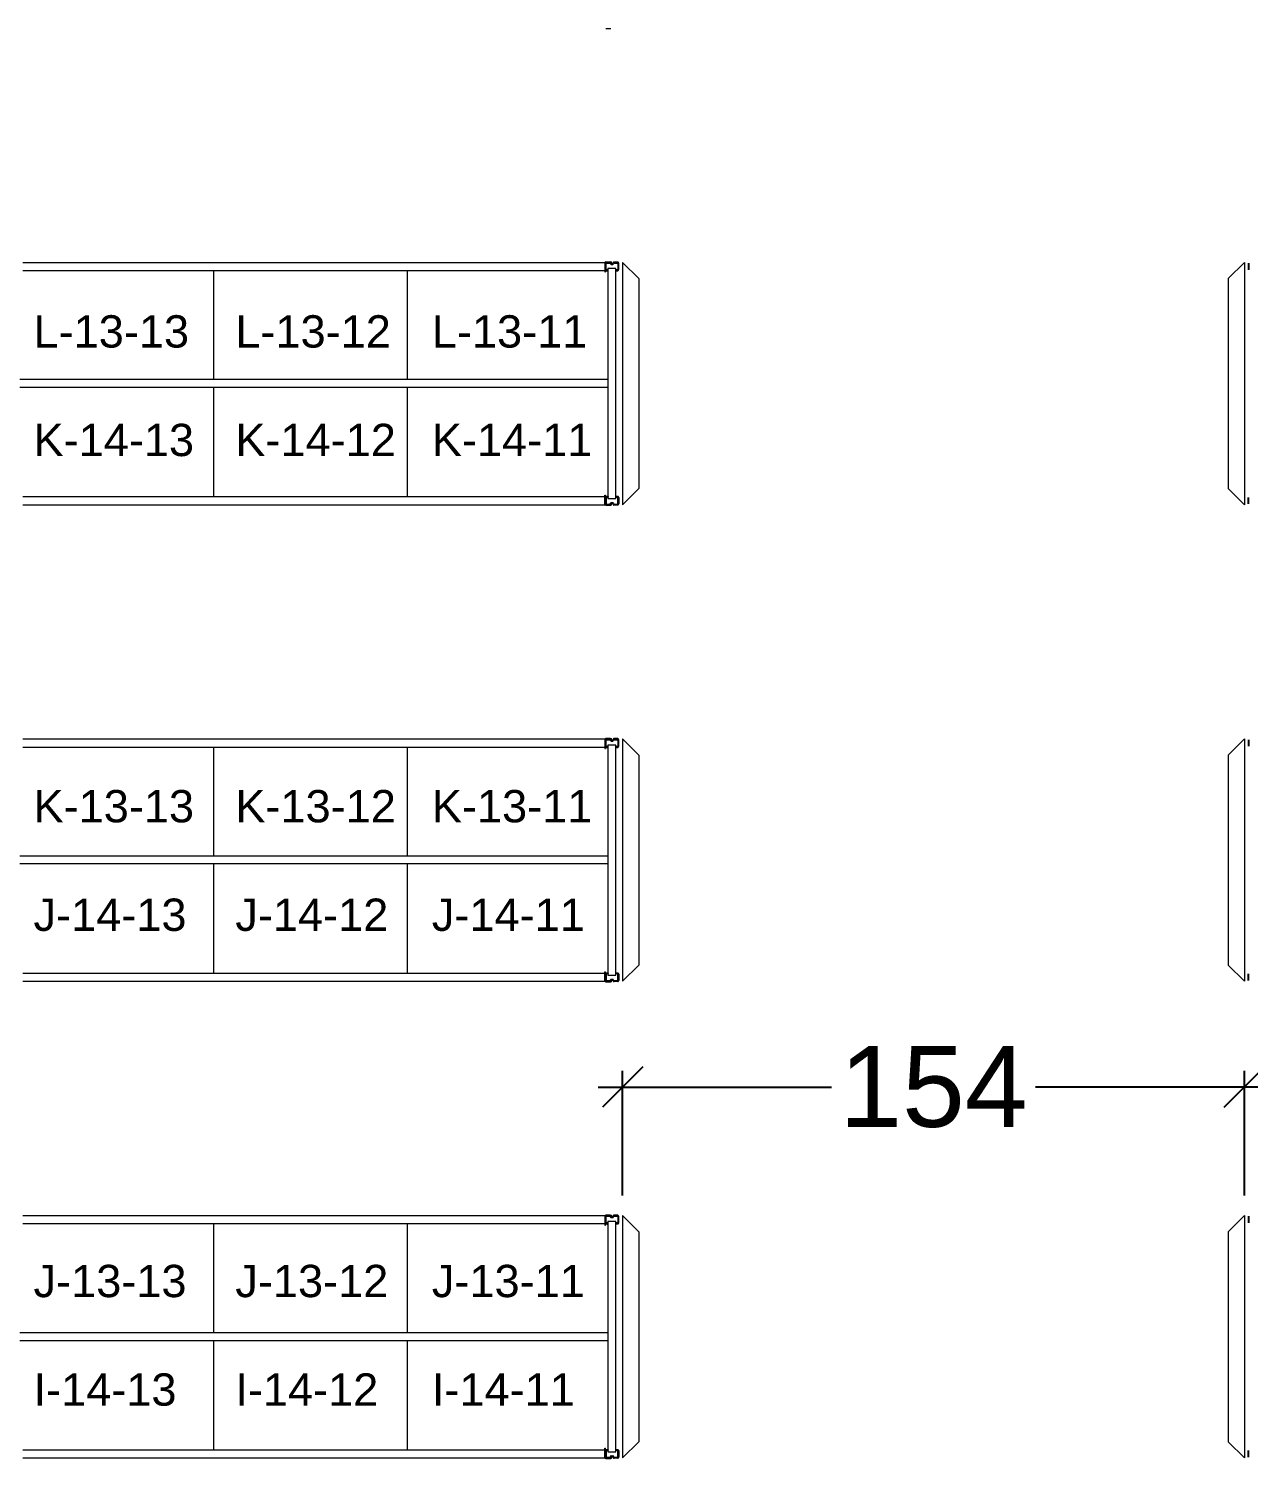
# Model space of a CAD drawing. Header units: inches. Extents: x 2743 to 10591, y -1604 to 5792.
# Drawn here: x 3717.7 to 4019.8, y 4339.9 to 4693.9 of the extents above; entities that cross this region are included whole.
import ezdxf

# ---------------------------------------------------------------- set-up
doc = ezdxf.new("R2010")
doc.units = ezdxf.units.IN
doc.header["$LTSCALE"] = 0.1875
doc.header["$MEASUREMENT"] = 0
doc.header["$PDMODE"] = 3
doc.header["$PDSIZE"] = 1.5
for name, color, linetype, lineweight in [('22 Dimension', 7, 'Continuous', 5), ('32 Echelle', 160, 'Continuous', 15), ('33 Poutre', 30, 'Continuous', 15), ('37 Protection', 1, 'Continuous', 15)]:
    doc.layers.add(name, color=color, linetype=linetype, lineweight=lineweight)
doc.styles.add('arial', font='')
doc.styles.add('NOTE_GROS', font='', dxfattribs={"height": 20})
doc.styles.get('arial').set_extended_font_data('Arial')
doc.styles.get('NOTE_GROS').set_extended_font_data('SansSerif')
doc.dimstyles.new('Inch-Fraction-GROS', dxfattribs={"dimtxt": 20, "dimasz": 10, "dimexe": 4, "dimexo": 5, "dimgap": 1, "dimtad": 0, "dimtih": 1, "dimtoh": 1, "dimdec": 4, "dimzin": 0, "dimdsep": 46, "dimlunit": 5, "dimtxsty": 'NOTE_GROS', "dimblk": 'OBLIQUE', "dimcen": 0, "dimdle": 6, "dimadec": 1, "dimazin": 2, "dimtfac": 0.5, "dimtdec": 4, "dimtofl": 0, "dimtmove": 0, "dimatfit": 3, "dimfxl": 1, "dimtfillclr": 1, "dimfrac": 1, "dimtolj": 1, "dimtzin": 0, "dimarcsym": 0})

# ---------------------------------------------------------------- blocks, each defined once
blk = doc.blocks.new('_Oblique')
at = {"color": 0, "linetype": 'ByBlock', "lineweight": -2}
blk.add_line((-0.5, -0.5), (0.5, 0.5), dxfattribs=at)
blk = doc.blocks.new('*D116')
at = {"layer": '22 Dimension', "color": 0, "lineweight": -2, "transparency": 16777216}
for p, q in [((3864.83, 4405), (3864.83, 4435.82)), ((4018.83, 4405), (4018.83, 4435.82)), ((3858.83, 4431.82), (3916.55, 4431.82)), ((4024.83, 4431.82), (3967.12, 4431.82))]:
    blk.add_line(p, q, dxfattribs=at)
at = {"layer": 'Defpoints', "color": 0, "transparency": 16777216}
for p in [(4018.83, 4431.82), (3864.83, 4400), (4018.83, 4400)]:
    blk.add_point(p, dxfattribs=at)
at = {"layer": '22 Dimension', "color": 0, "lineweight": -2, "transparency": 16777216, "xscale": 10, "yscale": 10, "zscale": 10, "rotation": 180}
blk.add_blockref('_Oblique', (3864.83, 4431.82), dxfattribs=at)
at = {"layer": '22 Dimension', "color": 0, "lineweight": -2, "transparency": 16777216, "xscale": 10, "yscale": 10, "zscale": 10}
blk.add_blockref('_Oblique', (4018.83, 4431.82), dxfattribs=at)
at = {"layer": '22 Dimension', "color": 0, "transparency": 16777216, "insert": (3941.83, 4431.82), "char_height": 20, "attachment_point": 5, "style": 'NOTE_GROS'}
blk.add_mtext('\\A1;154', dxfattribs=at)

msp = doc.modelspace()

# ---------------------------------------------------------------- hatches: boundary and pattern name
at = {"layer": '32 Echelle'}
for points in [[(3861.20882, 4633.81503), (3861.20882, 4634.00253), (3861.02132, 4634.00253)], [(3863.20882, 4633.81503), (3863.20882, 4634.00253), (3863.39632, 4634.00253)], [(3861.20882, 4578.19003), (3861.20882, 4578.00253), (3861.02132, 4578.00253)], [(3863.20882, 4578.19003), (3863.20882, 4578.00253), (3863.39632, 4578.00253)], [(3861.20882, 4515.81503), (3861.20882, 4516.00253), (3861.02132, 4516.00253)], [(3863.20882, 4515.81503), (3863.20882, 4516.00253), (3863.39632, 4516.00253)], [(3861.20882, 4460.19003), (3861.20882, 4460.00253), (3861.02132, 4460.00253)], [(3863.20882, 4460.19003), (3863.20882, 4460.00253), (3863.39632, 4460.00253)], [(3861.20882, 4397.81503), (3861.20882, 4398.00253), (3861.02132, 4398.00253)], [(3863.20882, 4397.81503), (3863.20882, 4398.00253), (3863.39632, 4398.00253)], [(3861.20882, 4342.19003), (3861.20882, 4342.00253), (3861.02132, 4342.00253)], [(3863.20882, 4342.19003), (3863.20882, 4342.00253), (3863.39632, 4342.00253)]]:
    msp.add_hatch(color=256, dxfattribs=at).paths.add_polyline_path(points)

# ---------------------------------------------------------------- linework, layer by layer
at = {"layer": '22 Dimension'}
for p, q in [((3763.58382, 4607.00253), (3763.58382, 4634.00253)), ((3811.58382, 4607.00253), (3811.58382, 4634.00253)), ((3861.20882, 4607.00253), (3715.58382, 4607.00253)), ((3861.20882, 4605.00253), (3715.58382, 4605.00253)), ((3763.58382, 4578.00253), (3763.58382, 4605.00253)), ((3811.58382, 4578.00253), (3811.58382, 4605.00253)), ((3763.58382, 4489.00253), (3763.58382, 4516.00253)), ((3811.58382, 4489.00253), (3811.58382, 4516.00253)), ((3861.20882, 4489.00253), (3715.58382, 4489.00253)), ((3861.20882, 4487.08616), (3715.58382, 4487.08616)), ((3763.58382, 4460.00253), (3763.58382, 4487.08616)), ((3811.58382, 4460.00253), (3811.58382, 4487.08616)), ((3763.58382, 4371.00253), (3763.58382, 4398.00253)), ((3811.58382, 4371.00253), (3811.58382, 4398.00253)), ((3861.20882, 4371.00253), (3715.58382, 4371.00253)), ((3861.20882, 4369.00253), (3715.58382, 4369.00253)), ((3763.58382, 4342.00253), (3763.58382, 4369.00253)), ((3811.58382, 4342.00253), (3811.58382, 4369.00253))]:
    msp.add_line(p, q, dxfattribs=at)
at = {"layer": '32 Echelle', "linetype": 'Continuous', "lineweight": 25}
for p, q in [((3860.58386, 4635.81878), (3860.58386, 4634.18628)), ((3860.67386, 4634.18628), (3860.67386, 4635.81878)), ((3861.69645, 4636.00253), (3860.76761, 4636.00253)), ((3860.76761, 4635.91253), (3861.69645, 4635.91253)), ((3861.18386, 4634.09253), (3860.76761, 4634.09253)), ((3860.76761, 4634.00253), (3861.18386, 4634.00253)), ((3861.18386, 4634.00253), (3861.18386, 4634.09253)), ((3861.7861, 4635.84619), (3861.83001, 4635.70256)), ((3861.91608, 4635.72887), (3861.87217, 4635.8725)), ((3862.4119, 4635.66253), (3862.00573, 4635.66253)), ((3862.00573, 4635.57253), (3862.4119, 4635.57253)), ((3862.54547, 4635.8725), (3862.50155, 4635.72887)), ((3862.58762, 4635.70256), (3862.63153, 4635.84619)), ((3863.65002, 4636.00253), (3862.72119, 4636.00253)), ((3862.72119, 4635.91253), (3863.65002, 4635.91253)), ((3863.65002, 4634.09253), (3863.23377, 4634.09253)), ((3863.23377, 4634.09253), (3863.23377, 4634.00253)), ((3863.23377, 4634.00253), (3863.65002, 4634.00253)), ((3863.74377, 4635.81878), (3863.74377, 4634.18628)), ((3863.83377, 4634.18628), (3863.83377, 4635.81878)), ((4019.83377, 4635.81878), (4019.83377, 4634.18628)), ((3860.58386, 4576.18628), (3860.58386, 4577.81878)), ((3860.67386, 4577.81878), (3860.67386, 4576.18628)), ((3860.76761, 4578.00253), (3861.18386, 4578.00253)), ((3861.18386, 4577.91253), (3860.76761, 4577.91253)), ((3861.18386, 4578.00253), (3861.18386, 4577.91253)), ((3863.23377, 4578.00253), (3863.65002, 4578.00253)), ((3863.23377, 4577.91253), (3863.23377, 4578.00253)), ((3863.65002, 4577.91253), (3863.23377, 4577.91253)), ((3863.74377, 4576.18628), (3863.74377, 4577.81878)), ((3863.83377, 4577.81878), (3863.83377, 4576.18628)), ((4019.83377, 4576.18628), (4019.83377, 4577.81878)), ((3860.76761, 4576.09253), (3861.69645, 4576.09253)), ((3861.69645, 4576.00253), (3860.76761, 4576.00253)), ((3861.7861, 4576.15887), (3861.83001, 4576.3025)), ((3861.91608, 4576.27619), (3861.87217, 4576.13256)), ((3862.00573, 4576.43253), (3862.4119, 4576.43253)), ((3862.4119, 4576.34253), (3862.00573, 4576.34253)), ((3862.54547, 4576.13256), (3862.50155, 4576.27619)), ((3862.58762, 4576.3025), (3862.63153, 4576.15887)), ((3862.72119, 4576.09253), (3863.65002, 4576.09253)), ((3863.65002, 4576.00253), (3862.72119, 4576.00253)), ((3860.58386, 4517.81878), (3860.58386, 4516.18628)), ((3860.67386, 4516.18628), (3860.67386, 4517.81878)), ((3861.69645, 4518.00253), (3860.76761, 4518.00253)), ((3860.76761, 4517.91253), (3861.69645, 4517.91253)), ((3861.7861, 4517.84619), (3861.83001, 4517.70256)), ((3861.91608, 4517.72887), (3861.87217, 4517.8725)), ((3862.4119, 4517.66253), (3862.00573, 4517.66253)), ((3862.00573, 4517.57253), (3862.4119, 4517.57253)), ((3862.54547, 4517.8725), (3862.50155, 4517.72887)), ((3862.58762, 4517.70256), (3862.63153, 4517.84619)), ((3863.65002, 4518.00253), (3862.72119, 4518.00253)), ((3862.72119, 4517.91253), (3863.65002, 4517.91253)), ((3863.74377, 4517.81878), (3863.74377, 4516.18628)), ((3863.83377, 4516.18628), (3863.83377, 4517.81878)), ((4019.83377, 4517.81878), (4019.83377, 4516.18628)), ((3861.18386, 4516.09253), (3860.76761, 4516.09253)), ((3860.76761, 4516.00253), (3861.18386, 4516.00253)), ((3861.18386, 4516.00253), (3861.18386, 4516.09253)), ((3863.65002, 4516.09253), (3863.23377, 4516.09253)), ((3863.23377, 4516.09253), (3863.23377, 4516.00253)), ((3863.23377, 4516.00253), (3863.65002, 4516.00253)), ((3860.58386, 4458.18628), (3860.58386, 4459.81878)), ((3860.67386, 4459.81878), (3860.67386, 4458.18628)), ((3860.76761, 4460.00253), (3861.18386, 4460.00253)), ((3861.18386, 4459.91253), (3860.76761, 4459.91253)), ((3860.76761, 4458.09253), (3861.69645, 4458.09253)), ((3861.69645, 4458.00253), (3860.76761, 4458.00253)), ((3861.18386, 4460.00253), (3861.18386, 4459.91253)), ((3861.7861, 4458.15887), (3861.83001, 4458.3025)), ((3861.91608, 4458.27619), (3861.87217, 4458.13256)), ((3862.00573, 4458.43253), (3862.4119, 4458.43253)), ((3862.4119, 4458.34253), (3862.00573, 4458.34253)), ((3862.54547, 4458.13256), (3862.50155, 4458.27619)), ((3862.58762, 4458.3025), (3862.63153, 4458.15887)), ((3862.72119, 4458.09253), (3863.65002, 4458.09253)), ((3863.65002, 4458.00253), (3862.72119, 4458.00253)), ((3863.23377, 4460.00253), (3863.65002, 4460.00253)), ((3863.23377, 4459.91253), (3863.23377, 4460.00253)), ((3863.65002, 4459.91253), (3863.23377, 4459.91253)), ((3863.74377, 4458.18628), (3863.74377, 4459.81878)), ((3863.83377, 4459.81878), (3863.83377, 4458.18628)), ((4019.83377, 4458.18628), (4019.83377, 4459.81878)), ((3860.58386, 4399.81878), (3860.58386, 4398.18628)), ((3860.67386, 4398.18628), (3860.67386, 4399.81878)), ((3861.69645, 4400.00253), (3860.76761, 4400.00253)), ((3860.76761, 4399.91253), (3861.69645, 4399.91253)), ((3861.18386, 4398.09253), (3860.76761, 4398.09253)), ((3860.76761, 4398.00253), (3861.18386, 4398.00253)), ((3861.18386, 4398.00253), (3861.18386, 4398.09253)), ((3861.7861, 4399.84619), (3861.83001, 4399.70256)), ((3861.91608, 4399.72887), (3861.87217, 4399.8725)), ((3862.4119, 4399.66253), (3862.00573, 4399.66253)), ((3862.00573, 4399.57253), (3862.4119, 4399.57253)), ((3862.54547, 4399.8725), (3862.50155, 4399.72887)), ((3862.58762, 4399.70256), (3862.63153, 4399.84619)), ((3863.65002, 4400.00253), (3862.72119, 4400.00253)), ((3862.72119, 4399.91253), (3863.65002, 4399.91253)), ((3863.65002, 4398.09253), (3863.23377, 4398.09253)), ((3863.23377, 4398.09253), (3863.23377, 4398.00253)), ((3863.23377, 4398.00253), (3863.65002, 4398.00253)), ((3863.74377, 4399.81878), (3863.74377, 4398.18628)), ((3863.83377, 4398.18628), (3863.83377, 4399.81878)), ((4019.83377, 4399.81878), (4019.83377, 4398.18628)), ((3860.58386, 4340.18628), (3860.58386, 4341.81878)), ((3860.67386, 4341.81878), (3860.67386, 4340.18628)), ((3860.76761, 4342.00253), (3861.18386, 4342.00253)), ((3861.18386, 4341.91253), (3860.76761, 4341.91253)), ((3860.76761, 4340.09253), (3861.69645, 4340.09253)), ((3861.18386, 4342.00253), (3861.18386, 4341.91253)), ((3861.7861, 4340.15887), (3861.83001, 4340.3025)), ((3861.91608, 4340.27619), (3861.87217, 4340.13256)), ((3862.00573, 4340.43253), (3862.4119, 4340.43253)), ((3862.4119, 4340.34253), (3862.00573, 4340.34253)), ((3862.54547, 4340.13256), (3862.50155, 4340.27619)), ((3862.58762, 4340.3025), (3862.63153, 4340.15887)), ((3862.72119, 4340.09253), (3863.65002, 4340.09253)), ((3863.23377, 4342.00253), (3863.65002, 4342.00253)), ((3863.23377, 4341.91253), (3863.23377, 4342.00253)), ((3863.65002, 4341.91253), (3863.23377, 4341.91253)), ((3863.74377, 4340.18628), (3863.74377, 4341.81878)), ((3863.83377, 4341.81878), (3863.83377, 4340.18628)), ((4019.83377, 4340.18628), (4019.83377, 4341.81878)), ((3861.69645, 4340.00253), (3860.76761, 4340.00253)), ((3863.65002, 4340.00253), (3862.72119, 4340.00253))]:
    msp.add_line(p, q, dxfattribs=at)
at = {"layer": '32 Echelle'}
for p, q in [((3861.20882, 4634.00253), (3861.02132, 4634.00253)), ((3861.20882, 4633.81503), (3861.02132, 4634.00253)), ((3863.20882, 4634.50253), (3861.20882, 4634.50253)), ((3861.20882, 4634.50253), (3861.20882, 4577.50253)), ((3861.20882, 4633.81503), (3861.20882, 4634.00253)), ((3863.20882, 4577.50253), (3863.20882, 4634.50253)), ((3863.20882, 4634.00253), (3863.39632, 4634.00253)), ((3863.20882, 4633.81503), (3863.20882, 4634.00253)), ((3863.20882, 4633.81503), (3863.39632, 4634.00253)), ((3861.20882, 4578.19003), (3861.02132, 4578.00253)), ((3861.20882, 4578.00253), (3861.02132, 4578.00253)), ((3861.20882, 4578.19003), (3861.20882, 4578.00253)), ((3861.20882, 4577.50253), (3863.20882, 4577.50253)), ((3863.20882, 4578.19003), (3863.20882, 4578.00253)), ((3863.20882, 4578.19003), (3863.39632, 4578.00253)), ((3863.20882, 4578.00253), (3863.39632, 4578.00253)), ((3861.20882, 4516.00253), (3861.02132, 4516.00253)), ((3861.20882, 4515.81503), (3861.02132, 4516.00253)), ((3863.20882, 4516.50253), (3861.20882, 4516.50253)), ((3861.20882, 4516.50253), (3861.20882, 4459.50253)), ((3861.20882, 4515.81503), (3861.20882, 4516.00253)), ((3863.20882, 4459.50253), (3863.20882, 4516.50253)), ((3863.20882, 4516.00253), (3863.39632, 4516.00253)), ((3863.20882, 4515.81503), (3863.20882, 4516.00253)), ((3863.20882, 4515.81503), (3863.39632, 4516.00253)), ((3861.20882, 4460.19003), (3861.02132, 4460.00253)), ((3861.20882, 4460.00253), (3861.02132, 4460.00253)), ((3861.20882, 4460.19003), (3861.20882, 4460.00253)), ((3861.20882, 4459.50253), (3863.20882, 4459.50253)), ((3863.20882, 4460.19003), (3863.20882, 4460.00253)), ((3863.20882, 4460.19003), (3863.39632, 4460.00253)), ((3863.20882, 4460.00253), (3863.39632, 4460.00253)), ((3861.20882, 4398.00253), (3861.02132, 4398.00253)), ((3861.20882, 4397.81503), (3861.02132, 4398.00253)), ((3863.20882, 4398.50253), (3861.20882, 4398.50253)), ((3861.20882, 4398.50253), (3861.20882, 4341.50253)), ((3861.20882, 4397.81503), (3861.20882, 4398.00253)), ((3863.20882, 4341.50253), (3863.20882, 4398.50253)), ((3863.20882, 4398.00253), (3863.39632, 4398.00253)), ((3863.20882, 4397.81503), (3863.20882, 4398.00253)), ((3863.20882, 4397.81503), (3863.39632, 4398.00253)), ((3861.20882, 4342.19003), (3861.02132, 4342.00253)), ((3861.20882, 4342.00253), (3861.02132, 4342.00253)), ((3861.20882, 4342.19003), (3861.20882, 4342.00253)), ((3861.20882, 4341.50253), (3863.20882, 4341.50253)), ((3863.20882, 4342.19003), (3863.20882, 4342.00253)), ((3863.20882, 4342.19003), (3863.39632, 4342.00253)), ((3863.20882, 4342.00253), (3863.39632, 4342.00253))]:
    msp.add_line(p, q, dxfattribs=at)
at = {"layer": '32 Echelle', "linetype": 'Continuous', "lineweight": 25}
for centre, radius, start, end in [((3860.76761, 4635.81878), 0.18375, 90, 180), ((3860.76761, 4634.18628), 0.18375, 180, 270), ((3860.76761, 4635.81878), 0.09375, 90, 180), ((3860.76761, 4634.18628), 0.09375, 180, 270), ((3861.69645, 4635.81878), 0.18375, 17, 90), ((3861.69645, 4635.81878), 0.09375, 17, 90), ((3862.00573, 4635.75628), 0.18375, 197, 270), ((3862.00573, 4635.75628), 0.09375, 197, 270), ((3862.4119, 4635.75628), 0.09375, 270, 343), ((3862.4119, 4635.75628), 0.18375, 270, 343), ((3862.72119, 4635.81878), 0.18375, 90, 163), ((3862.72119, 4635.81878), 0.09375, 90, 163), ((3863.65002, 4635.81878), 0.18375, 0, 90), ((3863.65002, 4635.81878), 0.09375, 0, 90), ((3863.65002, 4634.18628), 0.09375, 270, 0), ((3863.65002, 4634.18628), 0.18375, 270, 0), ((3860.76761, 4577.81878), 0.18375, 90, 180), ((3860.76761, 4577.81878), 0.09375, 90, 180), ((3863.65002, 4577.81878), 0.18375, 0, 90), ((3863.65002, 4577.81878), 0.09375, 0, 90), ((3860.76761, 4576.18628), 0.18375, 180, 270), ((3860.76761, 4576.18628), 0.09375, 180, 270), ((3861.69645, 4576.18628), 0.09375, 270, 343), ((3861.69645, 4576.18628), 0.18375, 270, 343), ((3862.00573, 4576.24878), 0.18375, 90, 163), ((3862.00573, 4576.24878), 0.09375, 90, 163), ((3862.4119, 4576.24878), 0.18375, 17, 90), ((3862.4119, 4576.24878), 0.09375, 17, 90), ((3862.72119, 4576.18628), 0.18375, 197, 270), ((3862.72119, 4576.18628), 0.09375, 197, 270), ((3863.65002, 4576.18628), 0.09375, 270, 0), ((3863.65002, 4576.18628), 0.18375, 270, 0), ((3860.76761, 4517.81878), 0.18375, 90, 180), ((3860.76761, 4517.81878), 0.09375, 90, 180), ((3861.69645, 4517.81878), 0.18375, 17, 90), ((3861.69645, 4517.81878), 0.09375, 17, 90), ((3862.00573, 4517.75628), 0.18375, 197, 270), ((3862.00573, 4517.75628), 0.09375, 197, 270), ((3862.4119, 4517.75628), 0.09375, 270, 343), ((3862.4119, 4517.75628), 0.18375, 270, 343), ((3862.72119, 4517.81878), 0.18375, 90, 163), ((3862.72119, 4517.81878), 0.09375, 90, 163), ((3863.65002, 4517.81878), 0.18375, 0, 90), ((3863.65002, 4517.81878), 0.09375, 0, 90), ((3860.76761, 4516.18628), 0.18375, 180, 270), ((3860.76761, 4516.18628), 0.09375, 180, 270), ((3863.65002, 4516.18628), 0.09375, 270, 0), ((3863.65002, 4516.18628), 0.18375, 270, 0), ((3860.76761, 4459.81878), 0.18375, 90, 180), ((3860.76761, 4458.18628), 0.18375, 180, 270), ((3860.76761, 4459.81878), 0.09375, 90, 180), ((3860.76761, 4458.18628), 0.09375, 180, 270), ((3861.69645, 4458.18628), 0.09375, 270, 343), ((3861.69645, 4458.18628), 0.18375, 270, 343), ((3862.00573, 4458.24878), 0.18375, 90, 163), ((3862.00573, 4458.24878), 0.09375, 90, 163), ((3862.4119, 4458.24878), 0.18375, 17, 90), ((3862.4119, 4458.24878), 0.09375, 17, 90), ((3862.72119, 4458.18628), 0.18375, 197, 270), ((3862.72119, 4458.18628), 0.09375, 197, 270), ((3863.65002, 4459.81878), 0.18375, 0, 90), ((3863.65002, 4459.81878), 0.09375, 0, 90), ((3863.65002, 4458.18628), 0.09375, 270, 0), ((3863.65002, 4458.18628), 0.18375, 270, 0), ((3860.76761, 4399.81878), 0.18375, 90, 180), ((3860.76761, 4398.18628), 0.18375, 180, 270), ((3860.76761, 4399.81878), 0.09375, 90, 180), ((3860.76761, 4398.18628), 0.09375, 180, 270), ((3861.69645, 4399.81878), 0.18375, 17, 90), ((3861.69645, 4399.81878), 0.09375, 17, 90), ((3862.00573, 4399.75628), 0.18375, 197, 270), ((3862.00573, 4399.75628), 0.09375, 197, 270), ((3862.4119, 4399.75628), 0.09375, 270, 343), ((3862.4119, 4399.75628), 0.18375, 270, 343), ((3862.72119, 4399.81878), 0.18375, 90, 163), ((3862.72119, 4399.81878), 0.09375, 90, 163), ((3863.65002, 4399.81878), 0.18375, 0, 90), ((3863.65002, 4399.81878), 0.09375, 0, 90), ((3863.65002, 4398.18628), 0.09375, 270, 0), ((3863.65002, 4398.18628), 0.18375, 270, 0), ((3860.76761, 4341.81878), 0.18375, 90, 180), ((3860.76761, 4340.18628), 0.18375, 180, 270), ((3860.76761, 4341.81878), 0.09375, 90, 180), ((3860.76761, 4340.18628), 0.09375, 180, 270), ((3861.69645, 4340.18628), 0.09375, 270, 343), ((3861.69645, 4340.18628), 0.18375, 270, 343), ((3862.00573, 4340.24878), 0.18375, 90, 163), ((3862.00573, 4340.24878), 0.09375, 90, 163), ((3862.4119, 4340.24878), 0.18375, 17, 90), ((3862.4119, 4340.24878), 0.09375, 17, 90), ((3862.72119, 4340.18628), 0.18375, 197, 270), ((3862.72119, 4340.18628), 0.09375, 197, 270), ((3863.65002, 4341.81878), 0.18375, 0, 90), ((3863.65002, 4341.81878), 0.09375, 0, 90), ((3863.65002, 4340.18628), 0.09375, 270, 0), ((3863.65002, 4340.18628), 0.18375, 270, 0)]:
    msp.add_arc(centre, radius, start, end, dxfattribs=at)
at = {"layer": '33 Poutre'}
for p, q in [((3860.70282, 4693.88353), (3861.96482, 4693.88353)), ((3716.33382, 4636.00253), (3860.45882, 4636.00253)), ((3716.33382, 4634.00253), (3860.45882, 4634.00253)), ((3860.45882, 4636.00253), (3860.45882, 4634.00253)), ((3860.45882, 4635.87753), (3860.45882, 4633.62153)), ((3860.57782, 4635.87753), (3860.57782, 4633.62153)), ((3860.70282, 4636.12153), (3861.96482, 4636.12153)), ((3861.96482, 4636.00253), (3860.70282, 4636.00253)), ((3862.08982, 4635.66253), (3862.08982, 4635.87753)), ((3862.08982, 4635.66253), (3862.20882, 4635.66253)), ((3862.20882, 4635.66253), (3862.20882, 4635.87753)), ((3860.45882, 4633.62153), (3860.57782, 4633.62153)), ((3716.33382, 4578.00253), (3860.45882, 4578.00253)), ((3860.45882, 4576.12753), (3860.45882, 4578.38353)), ((3860.45882, 4578.38353), (3860.57782, 4578.38353)), ((3860.45882, 4576.00253), (3860.45882, 4578.00253)), ((3860.57782, 4576.12753), (3860.57782, 4578.38353)), ((3716.33382, 4576.00253), (3860.45882, 4576.00253)), ((3861.96482, 4576.00253), (3860.70282, 4576.00253)), ((3860.70282, 4575.88353), (3861.96482, 4575.88353)), ((3862.08982, 4576.34253), (3862.08982, 4576.12753)), ((3862.08982, 4576.34253), (3862.20882, 4576.34253)), ((3862.20882, 4576.34253), (3862.20882, 4576.12753)), ((3716.33382, 4518.00253), (3860.45882, 4518.00253)), ((3860.45882, 4518.00253), (3860.45882, 4516.00253)), ((3860.45882, 4517.87753), (3860.45882, 4515.62153)), ((3860.57782, 4517.87753), (3860.57782, 4515.62153)), ((3860.70282, 4518.12153), (3861.96482, 4518.12153)), ((3861.96482, 4518.00253), (3860.70282, 4518.00253)), ((3862.08982, 4517.66253), (3862.08982, 4517.87753)), ((3862.08982, 4517.66253), (3862.20882, 4517.66253)), ((3862.20882, 4517.66253), (3862.20882, 4517.87753)), ((3716.33382, 4516.00253), (3860.45882, 4516.00253)), ((3860.45882, 4515.62153), (3860.57782, 4515.62153)), ((3716.33382, 4460.00253), (3860.45882, 4460.00253)), ((3716.33382, 4458.00253), (3860.45882, 4458.00253)), ((3860.45882, 4458.12753), (3860.45882, 4460.38353)), ((3860.45882, 4460.38353), (3860.57782, 4460.38353)), ((3860.45882, 4458.00253), (3860.45882, 4460.00253)), ((3860.57782, 4458.12753), (3860.57782, 4460.38353)), ((3861.96482, 4458.00253), (3860.70282, 4458.00253)), ((3860.70282, 4457.88353), (3861.96482, 4457.88353)), ((3862.08982, 4458.34253), (3862.08982, 4458.12753)), ((3862.08982, 4458.34253), (3862.20882, 4458.34253)), ((3862.20882, 4458.34253), (3862.20882, 4458.12753)), ((3716.33382, 4400.00253), (3860.45882, 4400.00253)), ((3716.33382, 4398.00253), (3860.45882, 4398.00253)), ((3860.45882, 4400.00253), (3860.45882, 4398.00253)), ((3860.45882, 4399.87753), (3860.45882, 4397.62153)), ((3860.45882, 4397.62153), (3860.57782, 4397.62153)), ((3860.57782, 4399.87753), (3860.57782, 4397.62153)), ((3860.70282, 4400.12153), (3861.96482, 4400.12153)), ((3861.96482, 4400.00253), (3860.70282, 4400.00253)), ((3862.08982, 4399.66253), (3862.08982, 4399.87753)), ((3862.08982, 4399.66253), (3862.20882, 4399.66253)), ((3862.20882, 4399.66253), (3862.20882, 4399.87753)), ((3716.33382, 4342.00253), (3860.45882, 4342.00253)), ((3860.45882, 4340.12753), (3860.45882, 4342.38353)), ((3860.45882, 4342.38353), (3860.57782, 4342.38353)), ((3860.45882, 4340.00253), (3860.45882, 4342.00253)), ((3860.57782, 4340.12753), (3860.57782, 4342.38353)), ((3862.08982, 4340.34253), (3862.08982, 4340.12753)), ((3862.08982, 4340.34253), (3862.20882, 4340.34253)), ((3862.20882, 4340.34253), (3862.20882, 4340.12753)), ((3716.33382, 4340.00253), (3860.45882, 4340.00253)), ((3861.96482, 4340.00253), (3860.70282, 4340.00253)), ((3860.70282, 4339.88353), (3861.96482, 4339.88353))]:
    msp.add_line(p, q, dxfattribs=at)
for centre, radius, start, end in [((3860.70282, 4635.87753), 0.244, 90, 180), ((3860.70282, 4635.87753), 0.125, 90, 180), ((3861.96482, 4635.87753), 0.244, 0, 90), ((3861.96482, 4635.87753), 0.125, 0, 90), ((3860.70282, 4576.12753), 0.244, 180, 270), ((3860.70282, 4576.12753), 0.125, 180, 270), ((3861.96482, 4576.12753), 0.125, 270, 0), ((3861.96482, 4576.12753), 0.244, 270, 0), ((3860.70282, 4517.87753), 0.244, 90, 180), ((3860.70282, 4517.87753), 0.125, 90, 180), ((3861.96482, 4517.87753), 0.244, 0, 90), ((3861.96482, 4517.87753), 0.125, 0, 90), ((3860.70282, 4458.12753), 0.244, 180, 270), ((3860.70282, 4458.12753), 0.125, 180, 270), ((3861.96482, 4458.12753), 0.125, 270, 0), ((3861.96482, 4458.12753), 0.244, 270, 0), ((3860.70282, 4399.87753), 0.244, 90, 180), ((3860.70282, 4399.87753), 0.125, 90, 180), ((3861.96482, 4399.87753), 0.244, 0, 90), ((3861.96482, 4399.87753), 0.125, 0, 90), ((3860.70282, 4340.12753), 0.244, 180, 270), ((3860.70282, 4340.12753), 0.125, 180, 270), ((3861.96482, 4340.12753), 0.125, 270, 0), ((3861.96482, 4340.12753), 0.244, 270, 0)]:
    msp.add_arc(centre, radius, start, end, dxfattribs=at)
at = {"layer": '37 Protection'}
for p, q in [((3864.83377, 4636.00253), (3864.83377, 4576.00253)), ((3864.83377, 4636.00253), (3868.83377, 4632.00253)), ((4018.83377, 4636.00253), (4014.83377, 4632.00253)), ((4018.83377, 4636.00253), (4018.83377, 4576.00253)), ((3868.83377, 4632.00253), (3868.83377, 4580.00253)), ((4014.83377, 4632.00253), (4014.83377, 4580.00253)), ((3864.83377, 4576.00253), (3868.83377, 4580.00253)), ((4018.83377, 4576.00253), (4014.83377, 4580.00253)), ((3864.83377, 4518.00253), (3864.83377, 4458.00253)), ((3864.83377, 4518.00253), (3868.83377, 4514.00253)), ((4018.83377, 4518.00253), (4014.83377, 4514.00253)), ((4018.83377, 4518.00253), (4018.83377, 4458.00253)), ((3868.83377, 4514.00253), (3868.83377, 4462.00253)), ((4014.83377, 4514.00253), (4014.83377, 4462.00253)), ((3864.83377, 4458.00253), (3868.83377, 4462.00253)), ((4018.83377, 4458.00253), (4014.83377, 4462.00253)), ((3864.83377, 4400.00253), (3864.83377, 4340.00253)), ((3864.83377, 4400.00253), (3868.83377, 4396.00253)), ((4018.83377, 4400.00253), (4014.83377, 4396.00253)), ((4018.83377, 4400.00253), (4018.83377, 4340.00253)), ((3868.83377, 4396.00253), (3868.83377, 4344.00253)), ((4014.83377, 4396.00253), (4014.83377, 4344.00253)), ((3864.83377, 4340.00253), (3868.83377, 4344.00253)), ((4018.83377, 4340.00253), (4014.83377, 4344.00253))]:
    msp.add_line(p, q, dxfattribs=at)

# ---------------------------------------------------------------- texts
at = {"layer": '22 Dimension', "char_height": 8, "attachment_point": 1, "style": 'arial'}
for s, insert in [('{\\fArial Unicode MS|b0|i0|c0|p2;\\C8;L-13-13}', (3718.95715, 4622.9117)), ('{\\fArial Unicode MS|b0|i0|c0|p2;\\C8;L-13-12}', (3768.93736, 4622.9117)), ('{\\fArial Unicode MS|b0|i0|c0|p2;\\C8;L-13-11}', (3817.60231, 4622.9117)), ('{\\fArial Unicode MS|b0|i0|c0|p2;\\C8;K-14-13}', (3718.95715, 4596.03916)), ('{\\fArial Unicode MS|b0|i0|c0|p2;\\C8;K-14-12}', (3768.93736, 4596.03916)), ('{\\fArial Unicode MS|b0|i0|c0|p2;\\C8;K-14-11}', (3817.60231, 4596.03916)), ('{\\fArial Unicode MS|b0|i0|c0|p2;\\C8;K-13-13}', (3718.95715, 4505.36192)), ('{\\fArial Unicode MS|b0|i0|c0|p2;\\C8;K-13-12}', (3768.93736, 4505.36192)), ('{\\fArial Unicode MS|b0|i0|c0|p2;\\C8;K-13-11}', (3817.60231, 4505.36192)), ('{\\fArial Unicode MS|b0|i0|c0|p2;\\C8;J-14-13}', (3718.95715, 4478.48938)), ('{\\fArial Unicode MS|b0|i0|c0|p2;\\C8;J-14-12}', (3768.93736, 4478.48938)), ('{\\fArial Unicode MS|b0|i0|c0|p2;\\C8;J-14-11}', (3817.60231, 4478.48938)), ('{\\fArial Unicode MS|b0|i0|c0|p2;\\C8;J-13-13}', (3718.95715, 4387.80636)), ('{\\fArial Unicode MS|b0|i0|c0|p2;\\C8;J-13-12}', (3768.93736, 4387.80636)), ('{\\fArial Unicode MS|b0|i0|c0|p2;\\C8;J-13-11}', (3817.60231, 4387.80636)), ('{\\fArial Unicode MS|b0|i0|c0|p2;\\C8;I-14-13}', (3718.95715, 4360.93382)), ('{\\fArial Unicode MS|b0|i0|c0|p2;\\C8;I-14-12}', (3768.93736, 4360.93382)), ('{\\fArial Unicode MS|b0|i0|c0|p2;\\C8;I-14-11}', (3817.60231, 4360.93382))]:
    msp.add_mtext_dynamic_manual_height_columns(s, width=68.8901007, gutter_width=5, heights=[0], dxfattribs=dict(at, insert=insert))

# ---------------------------------------------------------------- dimensions: what is measured, and where the dimension line sits
at = {"layer": '22 Dimension', "color": 7}
dim = msp.add_linear_dim(base=(4018.83377, 4431.82052), p1=(3864.83377, 4400.00253), p2=(4018.83377, 4400.00253), dimstyle='Inch-Fraction-GROS', dxfattribs=at)
dim.commit()
dim.dimension.update_dxf_attribs({"geometry": '*D116', "text_midpoint": (3941.83377, 4431.82052)})

doc.saveas('drawing.dxf')
